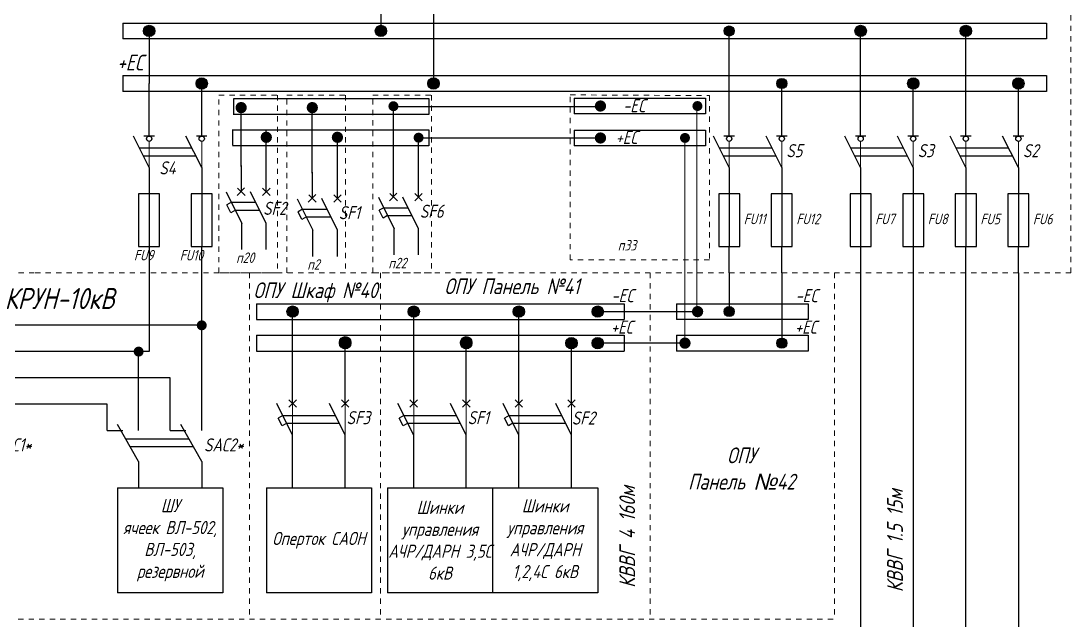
# Model space of a CAD drawing. Header units: millimetres. Extents: x 9 to 2386, y -218 to 2224.
# Drawn here: x 1983.6 to 2183.3, y 1956.4 to 2070.3 of the extents above; entities that cross this region are included whole.
import ezdxf

# ---------------------------------------------------------------- set-up
doc = ezdxf.new("R2010")
doc.units = ezdxf.units.MM
doc.linetypes.add('JIS_02_1.0', pattern=[2, 1, -1])
doc.layers.add('Разрывы', color=12, linetype='Continuous', lineweight=13)
doc.styles.add('eskdw', font='', dxfattribs={"oblique": 15})
doc.styles.get("Standard").update_dxf_attribs({"font": '', "oblique": 15, "height": 2.5})
doc.styles.get('eskdw').set_extended_font_data('GOST type A')
doc.styles.get('Standard').set_extended_font_data('GOST type A')

msp = doc.modelspace()

# ---------------------------------------------------------------- hatches: boundary and pattern name
h = msp.add_hatch(color=256)
edge = h.paths.add_edge_path()
edge.add_arc((2008.01, 2068.45), 1.08, 0, 360)
h = msp.add_hatch(color=256)
edge = h.paths.add_edge_path()
edge.add_arc((2008.01, 2068.45), 0.957, 0, 360)
h = msp.add_hatch(color=256)
edge = h.paths.add_edge_path()
edge.add_arc((2008.01, 2068.45), 0.957, 0, 360)
h = msp.add_hatch(color=256)
edge = h.paths.add_edge_path()
edge.add_arc((2008.01, 2068.45), 0.957, 0, 360)
h = msp.add_hatch(color=256)
edge = h.paths.add_edge_path()
edge.add_arc((2052.09, 2068.45), 1.08, 0, 360)
h = msp.add_hatch(color=256)
edge = h.paths.add_edge_path()
edge.add_arc((2118.32, 2068.45), 0.957, 0, 360)
h = msp.add_hatch(color=256)
edge = h.paths.add_edge_path()
edge.add_arc((2143.32, 2068.45), 1.08, 0, 360)
h = msp.add_hatch(color=256)
edge = h.paths.add_edge_path()
edge.add_arc((2143.32, 2068.45), 1.08, 0, 360)
h = msp.add_hatch(color=256)
edge = h.paths.add_edge_path()
edge.add_arc((2143.32, 2068.45), 0.957, 0, 360)
h = msp.add_hatch(color=256)
edge = h.paths.add_edge_path()
edge.add_arc((2143.32, 2068.45), 0.957, 0, 360)
h = msp.add_hatch(color=256)
edge = h.paths.add_edge_path()
edge.add_arc((2143.32, 2068.45), 0.957, 0, 360)
h = msp.add_hatch(color=256)
edge = h.paths.add_edge_path()
edge.add_arc((2143.32, 2068.45), 0.957, 0, 360)
h = msp.add_hatch(color=256)
edge = h.paths.add_edge_path()
edge.add_arc((2163.32, 2068.45), 1.08, 0, 360)
h = msp.add_hatch(color=256)
edge = h.paths.add_edge_path()
edge.add_arc((2163.32, 2068.45), 0.957, 0, 360)
h = msp.add_hatch(color=256)
edge = h.paths.add_edge_path()
edge.add_arc((2163.32, 2068.45), 0.957, 0, 360)
h = msp.add_hatch(color=256)
edge = h.paths.add_edge_path()
edge.add_arc((2018.01, 2058.45), 1.08, 0, 360)
h = msp.add_hatch(color=256)
edge = h.paths.add_edge_path()
edge.add_arc((2018.01, 2058.45), 1.08, 0, 360)
h = msp.add_hatch(color=256)
edge = h.paths.add_edge_path()
edge.add_arc((2062.09, 2058.45), 1.08, 0, 360)
h = msp.add_hatch(color=256)
edge = h.paths.add_edge_path()
edge.add_arc((2128.32, 2058.45), 0.957, 0, 360)
h = msp.add_hatch(color=256)
edge = h.paths.add_edge_path()
edge.add_arc((2153.32, 2058.45), 1.08, 0, 360)
h = msp.add_hatch(color=256)
edge = h.paths.add_edge_path()
edge.add_arc((2153.32, 2058.45), 1.08, 0, 360)
h = msp.add_hatch(color=256)
edge = h.paths.add_edge_path()
edge.add_arc((2153.32, 2058.45), 1.08, 0, 360)
h = msp.add_hatch(color=256)
edge = h.paths.add_edge_path()
edge.add_arc((2153.32, 2058.45), 1.08, 0, 360)
h = msp.add_hatch(color=256)
edge = h.paths.add_edge_path()
edge.add_arc((2173.32, 2058.45), 1.08, 0, 360)
h = msp.add_hatch(color=256)
edge = h.paths.add_edge_path()
edge.add_arc((2173.32, 2058.45), 1.08, 0, 360)
h = msp.add_hatch(color=256)
edge = h.paths.add_edge_path()
edge.add_arc((2025.51, 2053.87), 1.08, 0, 360)
h = msp.add_hatch(color=256)
edge = h.paths.add_edge_path()
edge.add_arc((2039.04, 2053.87), 1.08, 0, 360)
h = msp.add_hatch(color=256)
edge = h.paths.add_edge_path()
edge.add_arc((2054.47, 2054.14), 0.957, 0, 360)
h = msp.add_hatch(color=256)
edge = h.paths.add_edge_path()
edge.add_arc((2093.84, 2054.17), 1.08, 0, 360)
h = msp.add_hatch(color=256)
edge = h.paths.add_edge_path()
edge.add_arc((2112.28, 2054.17), 0.957, 0, 360)
h = msp.add_hatch(color=256)
edge = h.paths.add_edge_path()
edge.add_arc((2030.29, 2048.22), 1.08, 0, 360)
h = msp.add_hatch(color=256)
edge = h.paths.add_edge_path()
edge.add_arc((2043.82, 2048.22), 1.08, 0, 360)
h = msp.add_hatch(color=256)
edge = h.paths.add_edge_path()
edge.add_arc((2059.25, 2048.15), 0.957, 0, 360)
h = msp.add_hatch(color=256)
edge = h.paths.add_edge_path()
edge.add_arc((2093.84, 2048.09), 1.08, 0, 360)
h = msp.add_hatch(color=256)
edge = h.paths.add_edge_path()
edge.add_arc((2109.91, 2048.1), 0.957, 0, 360)
h = msp.add_hatch(color=256)
edge = h.paths.add_edge_path()
edge.add_arc((2035.3, 2015.06), 1.08, 0, 360)
h = msp.add_hatch(color=256)
edge = h.paths.add_edge_path()
edge.add_arc((2035.3, 2015.06), 0.957, 0, 360)
h = msp.add_hatch(color=256)
edge = h.paths.add_edge_path()
edge.add_arc((2035.3, 2015.06), 0.957, 0, 360)
h = msp.add_hatch(color=256)
edge = h.paths.add_edge_path()
edge.add_arc((2035.3, 2015.06), 0.957, 0, 360)
h = msp.add_hatch(color=256)
edge = h.paths.add_edge_path()
edge.add_arc((2058.32, 2015.06), 1.08, 0, 360)
h = msp.add_hatch(color=256)
edge = h.paths.add_edge_path()
edge.add_arc((2058.32, 2015.06), 0.957, 0, 360)
h = msp.add_hatch(color=256)
edge = h.paths.add_edge_path()
edge.add_arc((2058.32, 2015.06), 0.957, 0, 360)
h = msp.add_hatch(color=256)
edge = h.paths.add_edge_path()
edge.add_arc((2058.32, 2015.06), 0.957, 0, 360)
h = msp.add_hatch(color=256)
edge = h.paths.add_edge_path()
edge.add_arc((2078.32, 2015.06), 1.08, 0, 360)
h = msp.add_hatch(color=256)
edge = h.paths.add_edge_path()
edge.add_arc((2078.32, 2015.06), 0.957, 0, 360)
h = msp.add_hatch(color=256)
edge = h.paths.add_edge_path()
edge.add_arc((2078.32, 2015.06), 0.957, 0, 360)
h = msp.add_hatch(color=256)
edge = h.paths.add_edge_path()
edge.add_arc((2093.32, 2015.06), 1.08, 0, 360)
h = msp.add_hatch(color=256)
edge = h.paths.add_edge_path()
edge.add_arc((2093.32, 2015.06), 0.957, 0, 360)
h = msp.add_hatch(color=256)
edge = h.paths.add_edge_path()
edge.add_arc((2093.32, 2015.06), 0.957, 0, 360)
h = msp.add_hatch(color=256)
edge = h.paths.add_edge_path()
edge.add_arc((2112.31, 2015.06), 1.08, 0, 360)
h = msp.add_hatch(color=256)
edge = h.paths.add_edge_path()
edge.add_arc((2118.32, 2015.06), 0.957, 0, 360)
h = msp.add_hatch(color=256)
edge = h.paths.add_edge_path()
edge.add_arc((2118.32, 2015.06), 0.957, 0, 360)
h = msp.add_hatch(color=256)
edge = h.paths.add_edge_path()
edge.add_arc((2018.01, 2012.45), 0.957, 0, 360)
h = msp.add_hatch(color=256)
edge = h.paths.add_edge_path()
edge.add_arc((2045.3, 2009.22), 1.08, 0, 360)
h = msp.add_hatch(color=256)
edge = h.paths.add_edge_path()
edge.add_arc((2045.3, 2009.06), 1.08, 0, 360)
h = msp.add_hatch(color=256)
edge = h.paths.add_edge_path()
edge.add_arc((2045.3, 2009.22), 0.957, 0, 360)
h = msp.add_hatch(color=256)
edge = h.paths.add_edge_path()
edge.add_arc((2045.3, 2009.22), 0.957, 0, 360)
h = msp.add_hatch(color=256)
edge = h.paths.add_edge_path()
edge.add_arc((2045.3, 2009.06), 0.957, 0, 360)
h = msp.add_hatch(color=256)
edge = h.paths.add_edge_path()
edge.add_arc((2045.3, 2009.06), 0.957, 0, 360)
h = msp.add_hatch(color=256)
edge = h.paths.add_edge_path()
edge.add_arc((2068.32, 2009.22), 1.08, 0, 360)
h = msp.add_hatch(color=256)
edge = h.paths.add_edge_path()
edge.add_arc((2068.32, 2009.06), 1.08, 0, 360)
h = msp.add_hatch(color=256)
edge = h.paths.add_edge_path()
edge.add_arc((2068.32, 2009.22), 0.957, 0, 360)
h = msp.add_hatch(color=256)
edge = h.paths.add_edge_path()
edge.add_arc((2068.32, 2009.22), 0.957, 0, 360)
h = msp.add_hatch(color=256)
edge = h.paths.add_edge_path()
edge.add_arc((2068.32, 2009.06), 0.957, 0, 360)
h = msp.add_hatch(color=256)
edge = h.paths.add_edge_path()
edge.add_arc((2068.32, 2009.06), 0.957, 0, 360)
h = msp.add_hatch(color=256)
edge = h.paths.add_edge_path()
edge.add_arc((2088.32, 2009.06), 1.08, 0, 360)
h = msp.add_hatch(color=256)
edge = h.paths.add_edge_path()
edge.add_arc((2088.32, 2009.06), 0.957, 0, 360)
h = msp.add_hatch(color=256)
edge = h.paths.add_edge_path()
edge.add_arc((2088.32, 2009.06), 0.957, 0, 360)
h = msp.add_hatch(color=256)
edge = h.paths.add_edge_path()
edge.add_arc((2093.32, 2009.06), 1.08, 0, 360)
h = msp.add_hatch(color=256)
edge = h.paths.add_edge_path()
edge.add_arc((2093.32, 2009.06), 0.957, 0, 360)
h = msp.add_hatch(color=256)
edge = h.paths.add_edge_path()
edge.add_arc((2093.32, 2009.06), 0.957, 0, 360)
h = msp.add_hatch(color=256)
edge = h.paths.add_edge_path()
edge.add_arc((2109.91, 2009.06), 1.08, 0, 360)
h = msp.add_hatch(color=256)
edge = h.paths.add_edge_path()
edge.add_arc((2128.32, 2009.06), 0.957, 0, 360)
h = msp.add_hatch(color=256)
edge = h.paths.add_edge_path()
edge.add_arc((2128.32, 2009.06), 0.957, 0, 360)
h = msp.add_hatch(color=256)
edge = h.paths.add_edge_path()
edge.add_arc((2006.01, 2007.45), 0.957, 0, 360)

# ---------------------------------------------------------------- linework, layer by layer
at = {"linetype": 'JIS_02_1.0', "lineweight": 15}
for p, q in [((2183.32, 2022.45), (2183.32, 2147.03)), ((1986.17, 2022.45), (1821.67, 2022.45)), ((2183.32, 2022.45), (1986.17, 2022.45)), ((2027.07, 2022.45), (2027.07, 1956.56)), ((2052.02, 2022.45), (2052.02, 1956.56)), ((2103.32, 2022.45), (2103.32, 1956.56)), ((2138.32, 2022.45), (2138.32, 1956.56)), ((1957.11, 1956.56), (2027.07, 1956.56)), ((2027.07, 1956.56), (2138.32, 1956.56))]:
    msp.add_line(p, q, dxfattribs=at)
for p, q in [((2052.09, 2119.95), (2052.09, 2068.45)), ((2062.09, 2109.95), (2062.09, 2058.45)), ((2003, 2069.95), (2127.76, 2069.95)), ((2003, 2069.95), (2003, 2066.95)), ((2003, 2069.95), (2178.68, 2069.95)), ((2178.68, 2069.95), (2178.68, 2066.95)), ((2127.76, 2066.95), (2003, 2066.95)), ((2178.68, 2066.95), (2003, 2066.95)), ((2008.01, 2068.45), (2008.01, 2058.45)), ((2118.32, 2053.45), (2118.32, 2068.45)), ((2143.32, 2053.45), (2143.32, 2068.45)), ((2163.32, 2053.45), (2163.32, 2067.37)), ((2003, 2059.95), (2003, 2056.95)), ((2003, 2059.95), (2178.68, 2059.95)), ((2178.68, 2059.95), (2178.68, 2056.95)), ((2178.68, 2056.95), (2003, 2056.95)), ((2008.01, 2053.45), (2008.01, 2058.45)), ((2018.01, 2053.45), (2018.01, 2058.45)), ((2128.32, 2053.45), (2128.32, 2058.45)), ((2153.32, 2050.57), (2153.32, 2058.45)), ((2153.32, 2053.45), (2153.32, 2058.45)), ((2163.32, 2053.45), (2163.32, 2058.45)), ((2173.32, 2053.45), (2173.32, 2058.45)), ((2173.32, 2053.45), (2173.32, 2058.45)), ((2024.05, 2055.59), (2061.2, 2055.59)), ((2024.05, 2055.51), (2024.05, 2052.51)), ((2061.2, 2055.59), (2061.2, 2052.59)), ((2088.84, 2055.67), (2113.84, 2055.67)), ((2088.84, 2055.67), (2088.84, 2052.68)), ((2113.84, 2055.67), (2113.84, 2052.67)), ((2008.01, 2048.45), (2008.01, 2053.45)), ((2018.01, 2048.45), (2018.01, 2053.45)), ((2025.51, 2042.67), (2025.51, 2053.86)), ((2039.04, 2041.37), (2039.04, 2053.87)), ((2054.47, 2041.64), (2054.47, 2054.14)), ((2118.32, 2048.45), (2118.32, 2053.45)), ((2128.32, 2048.45), (2128.32, 2053.45)), ((2143.32, 2048.45), (2143.32, 2053.45)), ((2153.32, 2048.45), (2153.32, 2053.45)), ((2163.32, 2048.45), (2163.32, 2053.45)), ((2173.32, 2048.45), (2173.32, 2053.45)), ((2061.2, 2052.59), (2024.05, 2052.59)), ((2113.84, 2052.68), (2088.84, 2052.68)), ((2023.87, 2049.72), (2023.87, 2046.72)), ((2023.87, 2049.61), (2061.2, 2049.61)), ((2030.29, 2042.85), (2030.29, 2049.51)), ((2061.2, 2049.61), (2061.2, 2046.61)), ((2088.84, 2049.6), (2113.84, 2049.6)), ((2088.84, 2049.6), (2088.84, 2046.6)), ((2113.84, 2049.6), (2113.84, 2046.6)), ((2008.01, 2042.45), (2005.01, 2048.45)), ((2018.01, 2042.45), (2015.01, 2048.45)), ((2043.82, 2041.56), (2043.82, 2048.22)), ((2059.25, 2041.83), (2059.25, 2048.49)), ((2118.32, 2042.45), (2115.32, 2048.45)), ((2128.32, 2042.45), (2125.32, 2048.45)), ((2143.32, 2042.45), (2140.32, 2048.45)), ((2153.32, 2042.45), (2150.32, 2048.45)), ((2163.32, 2042.45), (2160.32, 2048.45)), ((2173.32, 2042.45), (2170.32, 2048.45)), ((2006.13, 2046.2), (2016.13, 2046.2)), ((2061.2, 2046.61), (2023.87, 2046.61)), ((2113.84, 2046.6), (2088.84, 2046.6)), ((2116.45, 2046.2), (2126.45, 2046.2)), ((2141.45, 2046.2), (2151.45, 2046.2)), ((2161.45, 2046.2), (2171.45, 2046.2)), ((2006.88, 2044.7), (2016.88, 2044.7)), ((2025.55, 2037.85), (2025.55, 2042.85)), ((2030.29, 2037.85), (2030.29, 2042.85)), ((2117.2, 2044.7), (2127.2, 2044.7)), ((2142.2, 2044.7), (2152.2, 2044.7)), ((2162.2, 2044.7), (2172.2, 2044.7)), ((2008.01, 2042.45), (2008.01, 2037.45)), ((2018.01, 2042.45), (2018.01, 2037.45)), ((2039.08, 2036.56), (2039.08, 2041.56)), ((2043.82, 2036.56), (2043.82, 2041.56)), ((2054.51, 2036.83), (2054.51, 2041.83)), ((2059.25, 2036.83), (2059.25, 2041.83)), ((2118.32, 2042.45), (2118.32, 2037.45)), ((2128.32, 2042.45), (2128.32, 2037.45)), ((2143.32, 2042.45), (2143.32, 2037.45)), ((2153.32, 2042.45), (2153.32, 2037.45)), ((2163.32, 2042.45), (2163.32, 2037.45)), ((2173.32, 2042.45), (2173.32, 2037.45)), ((2010.01, 2037.45), (2006.01, 2037.45)), ((2006.01, 2037.45), (2006.01, 2027.45)), ((2008.01, 2037.45), (2008.01, 2027.45)), ((2010.01, 2027.45), (2010.01, 2037.45)), ((2020.01, 2037.45), (2016.01, 2037.45)), ((2016.01, 2037.45), (2016.01, 2027.45)), ((2018.01, 2037.45), (2018.01, 2027.45)), ((2020.01, 2027.45), (2020.01, 2037.45)), ((2025.7, 2031.77), (2022.7, 2037.77)), ((2024.75, 2037.18), (2026.17, 2038.6)), ((2026.26, 2037.15), (2024.84, 2038.56)), ((2030.29, 2031.85), (2027.29, 2037.85)), ((2029.58, 2037.15), (2031, 2038.56)), ((2031, 2037.15), (2029.58, 2038.56)), ((2038.28, 2035.89), (2039.69, 2037.31)), ((2039.78, 2035.85), (2038.37, 2037.27)), ((2043.11, 2035.85), (2044.52, 2037.27)), ((2044.52, 2035.85), (2043.11, 2037.27)), ((2054.66, 2030.75), (2051.66, 2036.75)), ((2053.71, 2036.16), (2055.12, 2037.58)), ((2055.21, 2036.12), (2053.8, 2037.54)), ((2059.25, 2030.83), (2056.25, 2036.83)), ((2058.54, 2036.12), (2059.95, 2037.54)), ((2059.95, 2036.12), (2058.54, 2037.54)), ((2120.32, 2037.45), (2116.32, 2037.45)), ((2116.32, 2037.45), (2116.32, 2027.45)), ((2118.32, 2037.45), (2118.32, 2027.45)), ((2120.32, 2027.45), (2120.32, 2037.45)), ((2130.32, 2037.45), (2126.32, 2037.45)), ((2126.32, 2037.45), (2126.32, 2027.45)), ((2128.32, 2037.45), (2128.32, 2027.45)), ((2130.32, 2027.45), (2130.32, 2037.45)), ((2145.32, 2037.45), (2141.32, 2037.45)), ((2141.32, 2037.45), (2141.32, 2027.45)), ((2143.32, 2037.45), (2143.32, 2027.45)), ((2145.32, 2027.45), (2145.32, 2037.45)), ((2155.32, 2037.45), (2151.32, 2037.45)), ((2151.32, 2037.45), (2151.32, 2027.45)), ((2153.32, 2037.45), (2153.32, 2027.45)), ((2155.32, 2027.45), (2155.32, 2037.45)), ((2165.32, 2037.45), (2161.32, 2037.45)), ((2161.32, 2037.45), (2161.32, 2027.45)), ((2163.32, 2037.45), (2163.32, 2027.45)), ((2165.32, 2027.45), (2165.32, 2037.45)), ((2175.32, 2037.45), (2171.32, 2037.45)), ((2171.32, 2037.45), (2171.32, 2027.45)), ((2173.32, 2037.45), (2173.32, 2027.45)), ((2175.32, 2027.45), (2175.32, 2037.45)), ((2023.66, 2035.85), (2022.79, 2035.35)), ((2023.54, 2033.85), (2022.79, 2035.35)), ((2023.66, 2035.85), (2028.29, 2035.85)), ((2039.23, 2030.48), (2036.23, 2036.48)), ((2043.82, 2030.56), (2040.82, 2036.56)), ((2052.61, 2034.83), (2051.75, 2034.33)), ((2052.61, 2034.83), (2057.25, 2034.83)), ((2024.41, 2034.35), (2023.54, 2033.85)), ((2024.41, 2034.35), (2029.04, 2034.35)), ((2037.18, 2034.56), (2036.32, 2034.06)), ((2037.07, 2032.56), (2036.32, 2034.06)), ((2037.93, 2033.06), (2037.07, 2032.56)), ((2037.18, 2034.56), (2041.82, 2034.56)), ((2037.93, 2033.06), (2042.57, 2033.06)), ((2052.5, 2032.83), (2051.75, 2034.33)), ((2053.36, 2033.33), (2052.5, 2032.83)), ((2053.36, 2033.33), (2058, 2033.33)), ((2025.63, 2026.85), (2025.63, 2031.85)), ((2030.29, 2026.85), (2030.29, 2031.85)), ((2030.29, 2026.85), (2030.29, 2031.85)), ((2030.29, 2026.85), (2030.29, 2031.85)), ((2054.59, 2025.83), (2054.59, 2030.83)), ((2059.25, 2025.83), (2059.25, 2030.83)), ((2059.25, 2025.83), (2059.25, 2030.83)), ((2059.25, 2025.83), (2059.25, 2030.83)), ((2039.15, 2025.56), (2039.15, 2030.56)), ((2043.82, 2025.56), (2043.82, 2030.56)), ((2043.82, 2025.56), (2043.82, 2030.56)), ((2043.82, 2025.56), (2043.82, 2030.56)), ((2006.01, 2027.45), (2010.01, 2027.45)), ((2008.01, 2027.45), (2008.01, 2007.45)), ((2016.01, 2027.45), (2020.01, 2027.45)), ((2018.01, 2022.45), (2018.01, 2027.45)), ((2116.32, 2027.45), (2120.32, 2027.45)), ((2118.32, 2022.45), (2118.32, 2027.45)), ((2126.32, 2027.45), (2130.32, 2027.45)), ((2128.32, 2022.45), (2128.32, 2027.45)), ((2141.32, 2027.45), (2145.32, 2027.45)), ((2143.32, 2027.45), (2143.32, 2022.45)), ((2151.32, 2027.45), (2155.32, 2027.45)), ((2153.32, 2027.45), (2153.32, 2022.45)), ((2161.32, 2027.45), (2165.32, 2027.45)), ((2163.32, 2022.45), (2163.32, 2027.45)), ((2171.32, 2027.45), (2175.32, 2027.45)), ((2173.32, 2022.45), (2173.32, 2027.45)), ((2018.01, 2012.45), (2018.01, 2022.45)), ((2118.32, 2022.45), (2118.32, 2015.06)), ((2128.32, 2022.45), (2128.32, 2009.06)), ((2143.32, 2022.45), (2143.32, 1946.56)), ((2153.32, 2022.45), (2153.32, 1951.56)), ((2163.3, 1865.95), (2163.32, 2022.45)), ((2173.32, 2022.45), (2173.3, 1859.95)), ((2028.4, 2016.56), (2028.4, 2013.56)), ((2028.4, 2016.56), (2098.32, 2016.56)), ((2035.3, 2002.56), (2035.3, 2015.06)), ((2053.36, 2016.56), (2098.32, 2016.56)), ((2058.32, 2002.56), (2058.32, 2015.06)), ((2078.32, 2002.56), (2078.32, 2015.06)), ((2093.32, 2015.06), (2112.82, 2015.06)), ((2098.32, 2016.56), (2098.32, 2013.56)), ((2108.32, 2016.56), (2108.32, 2013.56)), ((2108.32, 2016.56), (2133.32, 2016.56)), ((2133.32, 2016.56), (2133.32, 2013.56)), ((2133.32, 2016.56), (2133.32, 2013.56)), ((2028.4, 2013.56), (2098.32, 2013.56)), ((2133.32, 2013.56), (2108.32, 2013.56)), ((2113.32, 2013.56), (2108.32, 2013.56)), ((2018.01, 2012.45), (1972.07, 2012.45)), ((2018.01, 2007.45), (2018.01, 2012.45)), ((2028.4, 2010.56), (2098.32, 2010.56)), ((2028.4, 2010.56), (2028.4, 2007.56)), ((2045.3, 2002.56), (2045.3, 2009.22)), ((2068.32, 2002.56), (2068.32, 2009.22)), ((2088.32, 2002.56), (2088.32, 2009.22)), ((2109.91, 2009.06), (2093.32, 2009.06)), ((2098.32, 2010.56), (2098.32, 2007.56)), ((2108.32, 2010.56), (2108.32, 2007.56)), ((2108.32, 2010.56), (2133.32, 2010.56)), ((2133.32, 2010.56), (2133.32, 2007.56)), ((2133.32, 2010.56), (2133.32, 2007.56)), ((2006.01, 2007.45), (1960.07, 2007.45)), ((2006.01, 2002.45), (2006.01, 2007.45)), ((2006.01, 2002.45), (2006.01, 2007.45)), ((2008.01, 2007.45), (2006.01, 2007.45)), ((2018.01, 2002.45), (2018.01, 2007.45)), ((2028.4, 2007.56), (2098.32, 2007.56)), ((2133.32, 2007.56), (2108.32, 2007.56)), ((1993.9, 2002.45), (1978.06, 2002.45)), ((2012.01, 2002.45), (1990.01, 2002.45)), ((2006.01, 1997.45), (2006.01, 2002.45)), ((2012.01, 1997.45), (2012.01, 2002.45)), ((2018.01, 1997.45), (2018.01, 2002.45)), ((2035.3, 1997.56), (2035.3, 2002.56)), ((2045.3, 1997.56), (2045.3, 2002.56)), ((2058.32, 1997.56), (2058.32, 2002.56)), ((2068.32, 1997.56), (2068.32, 2002.56)), ((2078.32, 1997.56), (2078.32, 2002.56)), ((2088.32, 1997.56), (2088.32, 2002.56)), ((1993.9, 1997.45), (1966.07, 1997.45)), ((2000.01, 1997.45), (1990.01, 1997.45)), ((2000.01, 1992.45), (2000.01, 1997.45)), ((2000.01, 1992.45), (2000.01, 1997.45)), ((2006.01, 1992.56), (2006.01, 1997.45)), ((2006.01, 1992.45), (2006.01, 1997.45)), ((2012.01, 1992.45), (2012.01, 1997.45)), ((2012.01, 1992.45), (2012.01, 1997.45)), ((2018.01, 1992.56), (2018.01, 1997.45)), ((2018.01, 1992.45), (2018.01, 1997.45)), ((2035.3, 1991.56), (2032.3, 1997.56)), ((2034.6, 1996.86), (2036.01, 1998.27)), ((2036.01, 1996.86), (2034.6, 1998.27)), ((2045.3, 1991.56), (2042.3, 1997.56)), ((2044.6, 1996.86), (2046.01, 1998.27)), ((2046.01, 1996.86), (2044.6, 1998.27)), ((2058.32, 1991.56), (2055.32, 1997.56)), ((2057.61, 1996.86), (2059.03, 1998.27)), ((2059.03, 1996.86), (2057.61, 1998.27)), ((2068.32, 1991.56), (2065.32, 1997.56)), ((2067.61, 1996.86), (2069.03, 1998.27)), ((2069.03, 1996.86), (2067.61, 1998.27)), ((2078.32, 1991.56), (2075.32, 1997.56)), ((2077.61, 1996.86), (2079.03, 1998.27)), ((2079.03, 1996.86), (2077.61, 1998.27)), ((2088.32, 1991.56), (2085.32, 1997.56)), ((2087.61, 1996.86), (2089.03, 1998.27)), ((2089.03, 1996.86), (2087.61, 1998.27)), ((2033.43, 1995.31), (2032.56, 1994.81)), ((2033.31, 1993.31), (2032.56, 1994.81)), ((2033.43, 1995.31), (2043.43, 1995.31)), ((2056.45, 1995.31), (2055.58, 1994.81)), ((2056.33, 1993.31), (2055.58, 1994.81)), ((2056.45, 1995.31), (2066.45, 1995.31)), ((2076.45, 1995.31), (2075.58, 1994.81)), ((2076.33, 1993.31), (2075.58, 1994.81)), ((2076.45, 1995.31), (2086.45, 1995.31)), ((2006.01, 1986.56), (2002.01, 1993.56)), ((2018.01, 1986.56), (2014.01, 1993.56)), ((2034.18, 1993.81), (2033.31, 1993.31)), ((2034.18, 1993.81), (2044.18, 1993.81)), ((2057.2, 1993.81), (2056.33, 1993.31)), ((2057.2, 1993.81), (2067.2, 1993.81)), ((2077.2, 1993.81), (2076.33, 1993.31)), ((2077.2, 1993.81), (2087.2, 1993.81)), ((2000.01, 1992.45), (2003.01, 1992.45)), ((2012.01, 1992.45), (2015.01, 1992.45)), ((2035.3, 1986.56), (2035.3, 1991.56)), ((2035.3, 1986.56), (2035.3, 1991.56)), ((2035.3, 1986.56), (2035.3, 1991.56)), ((2045.3, 1986.56), (2045.3, 1991.56)), ((2045.3, 1986.56), (2045.3, 1991.56)), ((2045.3, 1986.56), (2045.3, 1991.56)), ((2058.32, 1986.56), (2058.32, 1991.56)), ((2058.32, 1986.56), (2058.32, 1991.56)), ((2058.32, 1986.56), (2058.32, 1991.56)), ((2068.32, 1986.56), (2068.32, 1991.56)), ((2068.32, 1986.56), (2068.32, 1991.56)), ((2068.32, 1986.56), (2068.32, 1991.56)), ((2078.32, 1986.56), (2078.32, 1991.56)), ((2078.32, 1986.56), (2078.32, 1991.56)), ((2078.32, 1986.56), (2078.32, 1991.56)), ((2088.32, 1986.56), (2088.32, 1991.56)), ((2088.32, 1986.56), (2088.32, 1991.56)), ((2088.32, 1986.56), (2088.32, 1991.56)), ((2015.58, 1990.81), (2003.58, 1990.81)), ((2016.44, 1989.31), (2004.44, 1989.31)), ((2006.01, 1986.56), (2006.01, 1981.56)), ((2018.01, 1986.56), (2018.01, 1981.56)), ((2035.3, 1981.56), (2035.3, 1986.56)), ((2035.3, 1981.56), (2035.3, 1986.56)), ((2035.3, 1981.56), (2035.3, 1986.56)), ((2045.3, 1981.56), (2045.3, 1986.56)), ((2045.3, 1981.56), (2045.3, 1986.56)), ((2045.3, 1981.56), (2045.3, 1986.56)), ((2058.32, 1981.56), (2058.32, 1986.56)), ((2058.32, 1981.56), (2058.32, 1986.56)), ((2058.32, 1981.56), (2058.32, 1986.56)), ((2068.32, 1981.56), (2068.32, 1986.56)), ((2068.32, 1981.56), (2068.32, 1986.56)), ((2068.32, 1981.56), (2068.32, 1986.56)), ((2078.32, 1981.56), (2078.32, 1986.56)), ((2078.32, 1981.56), (2078.32, 1986.56)), ((2078.32, 1981.56), (2078.32, 1986.56)), ((2088.32, 1981.56), (2088.32, 1986.56)), ((2088.32, 1981.56), (2088.32, 1986.56)), ((2088.32, 1981.56), (2088.32, 1986.56)), ((2002.01, 1981.56), (2022.01, 1981.56)), ((2002.01, 1981.56), (2002.01, 1961.56)), ((2022.01, 1981.56), (2022.01, 1966.56)), ((2030.3, 1981.56), (2030.3, 1961.56)), ((2030.3, 1981.56), (2050.3, 1981.56)), ((2030.3, 1981.56), (2030.3, 1961.56)), ((2050.3, 1981.56), (2050.3, 1961.56)), ((2050.3, 1981.56), (2050.3, 1961.56)), ((2053.32, 1981.56), (2053.32, 1961.56)), ((2053.32, 1981.56), (2073.32, 1981.56)), ((2053.32, 1981.56), (2053.32, 1961.56)), ((2073.32, 1981.56), (2073.32, 1961.56)), ((2073.32, 1981.56), (2073.32, 1961.56)), ((2073.32, 1981.56), (2093.32, 1981.56)), ((2093.32, 1981.56), (2093.32, 1961.56)), ((2093.32, 1981.56), (2093.32, 1961.56)), ((2022.01, 1966.56), (2022.01, 1961.56)), ((2022.01, 1961.56), (2002.01, 1961.56)), ((2050.3, 1961.56), (2030.3, 1961.56)), ((2093.32, 1961.56), (2053.32, 1961.56))]:
    msp.add_line(p, q)
at = {"lineweight": -3}
for p, q in [((2008.01, 2048.45), (2007.01, 2048.45)), ((2009.01, 2048.45), (2008.01, 2048.45)), ((2018.01, 2048.45), (2017.01, 2048.45)), ((2019.01, 2048.45), (2018.01, 2048.45)), ((2118.32, 2048.45), (2117.32, 2048.45)), ((2119.32, 2048.45), (2118.32, 2048.45)), ((2128.32, 2048.45), (2127.32, 2048.45)), ((2129.32, 2048.45), (2128.32, 2048.45)), ((2143.32, 2048.45), (2142.32, 2048.45)), ((2144.32, 2048.45), (2143.32, 2048.45)), ((2153.32, 2048.45), (2152.32, 2048.45)), ((2154.32, 2048.45), (2153.32, 2048.45)), ((2163.32, 2048.45), (2162.32, 2048.45)), ((2164.32, 2048.45), (2163.32, 2048.45)), ((2173.32, 2048.45), (2172.32, 2048.45)), ((2174.32, 2048.45), (2173.32, 2048.45))]:
    msp.add_line(p, q, dxfattribs=at)
at = {"color": 0, "lineweight": -3}
for p, q in [((2008.01, 2048.45), (2007.01, 2048.45)), ((2009.01, 2048.45), (2008.01, 2048.45)), ((2018.01, 2048.45), (2017.01, 2048.45)), ((2019.01, 2048.45), (2018.01, 2048.45)), ((2118.32, 2048.45), (2117.32, 2048.45)), ((2119.32, 2048.45), (2118.32, 2048.45)), ((2128.32, 2048.45), (2127.32, 2048.45)), ((2129.32, 2048.45), (2128.32, 2048.45)), ((2143.32, 2048.45), (2142.32, 2048.45)), ((2144.32, 2048.45), (2143.32, 2048.45)), ((2153.32, 2048.45), (2152.32, 2048.45)), ((2154.32, 2048.45), (2153.32, 2048.45)), ((2163.32, 2048.45), (2162.32, 2048.45)), ((2164.32, 2048.45), (2163.32, 2048.45)), ((2173.32, 2048.45), (2172.32, 2048.45)), ((2174.32, 2048.45), (2173.32, 2048.45))]:
    msp.add_line(p, q, dxfattribs=at)
for centre, radius in [((2008.01, 2068.45), 1.08), ((2008.01, 2068.45), 0.957), ((2008.01, 2068.45), 0.957), ((2008.01, 2068.45), 0.957), ((2052.09, 2068.45), 1.08), ((2118.32, 2068.45), 0.957), ((2143.32, 2068.45), 1.08), ((2143.32, 2068.45), 1.08), ((2143.32, 2068.45), 0.957), ((2143.32, 2068.45), 0.957), ((2143.32, 2068.45), 0.957), ((2143.32, 2068.45), 0.957), ((2163.32, 2068.45), 1.08), ((2163.32, 2068.45), 0.957), ((2163.32, 2068.45), 0.957), ((2018.01, 2058.45), 1.08), ((2018.01, 2058.45), 1.08), ((2062.09, 2058.45), 1.08), ((2128.32, 2058.45), 0.957), ((2153.32, 2058.45), 1.08), ((2153.32, 2058.45), 1.08), ((2153.32, 2058.45), 1.08), ((2153.32, 2058.45), 1.08), ((2173.32, 2058.45), 1.08), ((2173.32, 2058.45), 1.08), ((2035.3, 2015.06), 1.08), ((2035.3, 2015.06), 0.957), ((2035.3, 2015.06), 0.957), ((2035.3, 2015.06), 0.957), ((2035.3, 2015.06), 0.957), ((2058.32, 2015.06), 1.08), ((2058.32, 2015.06), 0.957), ((2058.32, 2015.06), 0.957), ((2058.32, 2015.06), 0.957), ((2058.32, 2015.06), 0.957), ((2078.32, 2015.06), 1.08), ((2078.32, 2015.06), 0.957), ((2078.32, 2015.06), 0.957), ((2093.32, 2015.06), 1.08), ((2093.32, 2015.06), 0.957), ((2093.32, 2015.06), 0.957), ((2118.32, 2015.06), 0.957), ((2118.32, 2015.06), 0.957), ((2045.3, 2009.22), 1.08), ((2045.3, 2009.06), 1.08), ((2045.3, 2009.22), 0.957), ((2045.3, 2009.22), 0.957), ((2045.3, 2009.06), 0.957), ((2045.3, 2009.06), 0.957), ((2068.32, 2009.22), 1.08), ((2068.32, 2009.06), 1.08), ((2068.32, 2009.22), 0.957), ((2068.32, 2009.22), 0.957), ((2068.32, 2009.06), 0.957), ((2068.32, 2009.06), 0.957), ((2088.32, 2009.06), 1.08), ((2088.32, 2009.06), 0.957), ((2088.32, 2009.06), 0.957), ((2093.32, 2009.06), 1.08), ((2093.32, 2009.06), 0.957), ((2093.32, 2009.06), 0.957), ((2128.32, 2009.06), 0.957), ((2128.32, 2009.06), 0.957)]:
    msp.add_circle(centre, radius)
for centre in [(2008.01, 2047.95), (2018.01, 2047.95), (2118.32, 2047.95), (2128.32, 2047.95), (2143.32, 2047.95), (2153.32, 2047.95), (2163.32, 2047.95), (2173.32, 2047.95)]:
    msp.add_circle(centre, 0.5, dxfattribs=at)
at = {"layer": 'Разрывы', "color": 0, "lineweight": 25}
for p, q in [((2054.47, 2054.11), (2093.71, 2054.11)), ((2059.25, 2048.15), (2093.53, 2048.15))]:
    msp.add_line(p, q, dxfattribs=at)
at = {"layer": 'Разрывы', "color": 0}
for p, q in [((2112.19, 2054.24), (2112.19, 2015.06)), ((2109.91, 2009.27), (2109.91, 2048.33))]:
    msp.add_line(p, q, dxfattribs=at)
at = {"layer": 'Разрывы'}
for p, q in [((2008.01, 2047.45), (2008.01, 2042.45)), ((2018.01, 2047.45), (2018.01, 2042.45)), ((2110.03, 2048.33), (2110.03, 2048.33)), ((2118.32, 2047.45), (2118.32, 2042.45)), ((2128.32, 2047.45), (2128.32, 2042.45)), ((2143.32, 2047.45), (2143.32, 2042.45)), ((2153.32, 2047.45), (2153.32, 2042.45)), ((2163.32, 2047.45), (2163.32, 2042.45)), ((2173.32, 2047.45), (2173.32, 2042.45)), ((2035.3, 1997.56), (2035.3, 1991.56)), ((2045.3, 1997.56), (2045.3, 1991.56)), ((2058.32, 1997.56), (2058.32, 1991.56)), ((2068.32, 1997.56), (2068.32, 1991.56)), ((2078.32, 1997.56), (2078.32, 1991.56)), ((2088.32, 1997.56), (2088.32, 1991.56))]:
    msp.add_line(p, q, dxfattribs=at)
at = {"layer": 'Разрывы', "color": 0, "linetype": 'JIS_02_1.0'}
for points in [[(2032.43, 2022.44), (2021.28, 2022.44), (2021.28, 2056.24), (2032.43, 2056.24)], [(2045.36, 2022.44), (2034.22, 2022.44), (2034.22, 2056.24), (2045.36, 2056.24)], [(2061.69, 2022.45), (2050.55, 2022.45), (2050.55, 2056.25), (2061.69, 2056.25)], [(2088.08, 2056.29), (2114.55, 2056.15), (2114.55, 2024.92), (2088.08, 2024.92)]]:
    msp.add_lwpolyline(points, close=True, dxfattribs=at)

# ---------------------------------------------------------------- texts
at = {"color": 0, "style": 'eskdw', "oblique": 15}
for s, height, p in [('-EC', 2.5, (2098.13, 2052.99)), ('+EС', 2.5, (2096.71, 2046.94)), ('S5', 2.5, (2129.17, 2044.43)), ('S3', 2.5, (2154.17, 2044.43)), ('S2', 2.5, (2174.17, 2044.42)), ('S4', 2.5, (2009.93, 2041.15)), ('FU11', 2, (2121.09, 2031.68)), ('FU12', 2, (2131.09, 2031.68)), ('FU7', 2, (2146.09, 2031.68)), ('FU8', 2, (2156.09, 2031.68)), ('FU5', 2, (2166.09, 2031.67)), ('FU6', 2, (2176.09, 2031.67)), ('FU9', 2, (2005.13, 2024.8)), ('FU10', 2, (2013.83, 2024.78)), ('-EC', 2.5, (2095.91, 2016.85)), ('-EC', 2.5, (2130.91, 2016.85)), ('+EС', 2.5, (2095.82, 2010.85)), ('+EС', 2.5, (2130.82, 2010.85)), ('SAС1*', 2.5, (1978.5, 1988.45)), ('SAС2*', 2.5, (2018.44, 1988.45))]:
    msp.add_text(s, height=height, dxfattribs=at).set_placement(p)
at = {"style": 'eskdw', "oblique": 15}
for s, p in [('SF2', (2029.68, 2033.46)), ('SF1', (2044.06, 2032.63)), ('SF6', (2059.49, 2032.9)), ('SF3', (2045.55, 1993.63)), ('SF1', (2068.57, 1993.63)), ('SF2', (2088.39, 1993.56))]:
    msp.add_text(s, height=2.5, dxfattribs=at).set_placement(p)
for s, insert, char_height, width, attachment_point in [('+EС', (2004.42, 2062.44), 3, 17.6916, 5), ('\\pxqc;ОПУ Панель №41', (2049.51, 2021.38), 3, 55.0003, 1), ('КРУН-10кВ', (1980.54, 2019.54), 4, 19.9456, 1), ('\\pxqc;ОПУ Шкаф №40', (2012.15, 2020.62), 3, 55.0003, 1), ('\\pxqc;ОПУ \\PПанель {\\fArial|b0|i0|c0|p34;№}42', (2093.17, 1989.21), 3, 55.0003, 1)]:
    msp.add_mtext(s, dxfattribs=dict(insert=insert, char_height=char_height, width=width, attachment_point=attachment_point))
at = {"char_height": 3, "width": 55.0003, "attachment_point": 1, "rotation": 90}
for s, insert in [('{\\fGOST type A|b1|i0|c204|p34;КВВГ 4 160м}', (2097.43, 1962.5)), ('{\\fGOST type A|b1|i0|c204|p34;КВВГ 1.5 15м}', (2148.35, 1961.68))]:
    msp.add_mtext(s, dxfattribs=dict(at, insert=insert))
at = {"char_height": 2.5, "width": 20, "attachment_point": 5, "style": 'eskdw'}
for s, insert in [('ШУ \\Pячеек ВЛ-502, ВЛ-503, резервной', (2012.01, 1971.56)), ('Шинки управления АЧР/ДАРН 3,5С 6кВ', (2063.32, 1971.56)), ('Шинки управления АЧР/ДАРН 1,2,4С 6кВ', (2083.32, 1971.56)), ('Оперток САОН', (2040.3, 1971.56))]:
    msp.add_mtext(s, dxfattribs=dict(at, insert=insert))
at = {"layer": 'Разрывы', "char_height": 2, "width": 5.6823, "attachment_point": 1}
for s, insert in [('{\\C0;п33}', (2097.13, 2028.68)), ('{\\C0;п20}', (2024.55, 2026.32)), ('{\\C0;п2}', (2038.08, 2025.03)), ('{\\C0;п22}', (2053.51, 2025.3))]:
    msp.add_mtext(s, dxfattribs=dict(at, insert=insert))

doc.saveas('drawing.dxf')
